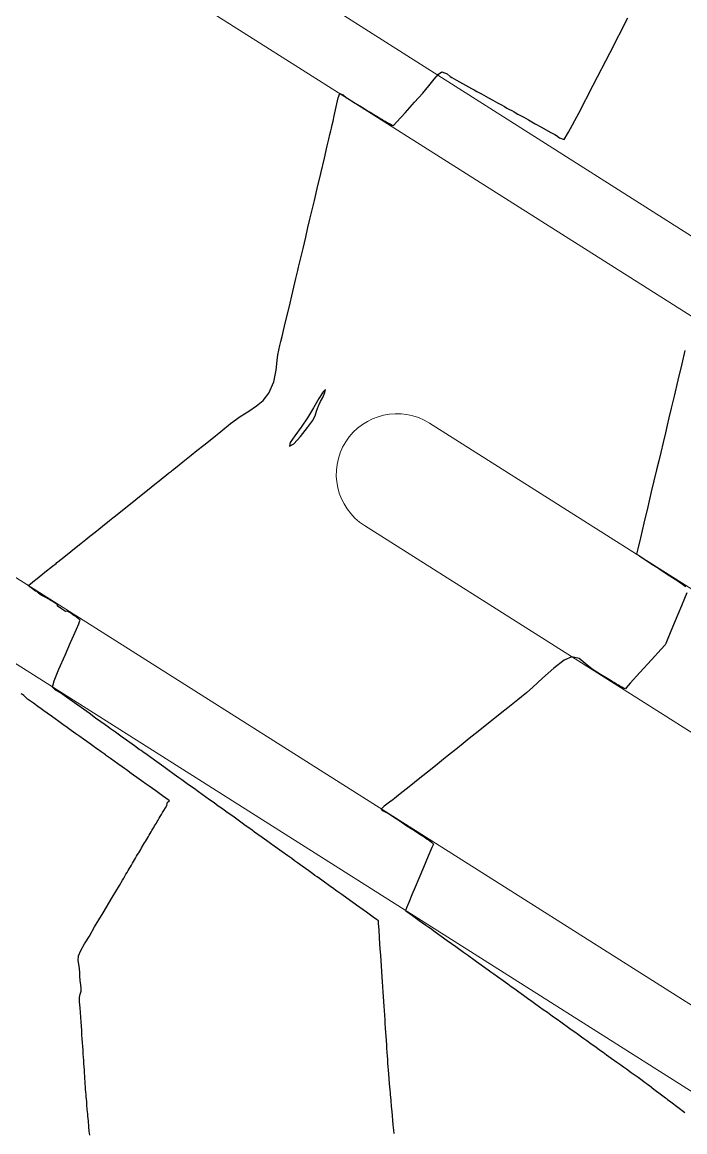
# Model space of a CAD drawing. Header units: millimetres. Extents: x 340454 to 342791, y 6993867 to 6995092.
# Drawn here: x 341179.49 to 341206.79, y 6994483.67 to 6994529.4 of the extents above; entities that cross this region are included whole.
import ezdxf

# ---------------------------------------------------------------- set-up
doc = ezdxf.new("R2010")
doc.units = ezdxf.units.MM
doc.header["$LTSCALE"] = 10
for name, color, linetype in [('T-HM-CURVA_INTERMEDIARIA', 45, 'Continuous'), ('URB-Calçadas', 2, 'Continuous'), ('URB-Quadras', 3, 'Continuous')]:
    doc.layers.add(name, color=color, linetype=linetype)

msp = doc.modelspace()

# ---------------------------------------------------------------- linework, layer by layer
at = {"layer": 'T-HM-CURVA_INTERMEDIARIA', "color": 45, "linetype": 'Continuous', "lineweight": -3, "flags": 128}
for points, elevation in [([(341194.814, 6994483.608), (341194.802, 6994483.742), (341194.781, 6994483.961), (341194.765, 6994484.143), (341194.748, 6994484.329), (341194.73, 6994484.518), (341194.712, 6994484.713), (341194.689, 6994484.967), (341194.675, 6994485.115), (341194.67, 6994485.189), (341194.665, 6994485.262), (341194.652, 6994485.405), (341194.628, 6994485.657), (341194.609, 6994485.86), (341194.59, 6994486.07), (341194.578, 6994486.221), (341194.57, 6994486.346), (341194.559, 6994486.503), (341194.548, 6994486.662), (341194.539, 6994486.794), (341194.528, 6994486.959), (341194.517, 6994487.126), (341194.508, 6994487.265), (341194.496, 6994487.44), (341194.484, 6994487.616), (341194.474, 6994487.762), (341194.462, 6994487.946), (341194.45, 6994488.132), (341194.439, 6994488.287), (341194.426, 6994488.481), (341194.413, 6994488.677), (341194.402, 6994488.841), (341194.388, 6994489.047), (341194.374, 6994489.255), (341194.362, 6994489.428), (341194.348, 6994489.646), (341194.333, 6994489.867), (341194.321, 6994490.051), (341194.305, 6994490.282), (341194.289, 6994490.516), (341194.276, 6994490.713), (341194.26, 6994490.959), (341194.243, 6994491.211), (341194.228, 6994491.423), (341194.211, 6994491.679), (341194.192, 6994491.991), (341194.175, 6994492.252), (341194.165, 6994492.367), (341194.125, 6994492.398), (341194.082, 6994492.427), (341193.951, 6994492.521), (341193.673, 6994492.72), (341193.396, 6994492.919), (341193.268, 6994493.011), (341193.204, 6994493.057), (341193.012, 6994493.194), (341192.657, 6994493.448), (341192.454, 6994493.595), (341192.393, 6994493.638), (341192.332, 6994493.682), (341192.154, 6994493.81), (341191.837, 6994494.037), (341191.64, 6994494.178), (341191.551, 6994494.242), (341191.462, 6994494.306), (341191.294, 6994494.427), (341191.019, 6994494.624), (341190.826, 6994494.762), (341190.709, 6994494.846), (341190.593, 6994494.93), (341190.431, 6994495.046), (341190.2, 6994495.212), (341190.012, 6994495.346), (341189.868, 6994495.45), (341189.724, 6994495.553), (341189.568, 6994495.665), (341189.38, 6994495.8), (341189.198, 6994495.93), (341189.064, 6994496.026), (341188.958, 6994496.102), (341188.824, 6994496.198), (341188.68, 6994496.302), (341188.548, 6994496.396), (341188.384, 6994496.514), (341188.216, 6994496.634), (341188.079, 6994496.733), (341187.934, 6994496.837), (341187.804, 6994496.93), (341187.7, 6994497.004), (341187.57, 6994497.098), (341187.394, 6994497.224), (341187.211, 6994497.356), (341187.054, 6994497.468), (341186.905, 6994497.575), (341186.756, 6994497.682), (341186.57, 6994497.815), (341186.345, 6994497.977), (341186.183, 6994498.093), (341186.063, 6994498.179), (341185.942, 6994498.266), (341185.752, 6994498.402), (341185.486, 6994498.593), (341185.319, 6994498.713), (341185.224, 6994498.781), (341185.129, 6994498.849), (341184.937, 6994498.987), (341184.636, 6994499.203), (341184.461, 6994499.328), (341184.388, 6994499.381), (341184.315, 6994499.433), (341184.12, 6994499.573), (341183.791, 6994499.809), (341183.607, 6994499.941), (341183.554, 6994499.979), (341183.501, 6994500.017), (341183.33, 6994500.139), (341183.172, 6994500.253), (341183.13, 6994500.283), (341183.064, 6994500.331), (341182.909, 6994500.442), (341182.724, 6994500.574), (341182.514, 6994500.725), (341182.243, 6994500.919), (341181.912, 6994501.156), (341181.65, 6994501.345), (341181.412, 6994501.516), (341181.214, 6994501.658), (341181.07, 6994501.761), (341180.861, 6994501.87), (341180.734, 6994502.002), (341180.802, 6994502.253), (341181, 6994502.741), (341181.253, 6994503.317), (341181.485, 6994503.832), (341181.621, 6994504.137), (341181.728, 6994504.393), (341181.817, 6994504.608), (341181.856, 6994504.7), (341181.876, 6994504.754), (341181.806, 6994504.818), (341181.734, 6994504.873), (341181.692, 6994504.903), (341181.65, 6994504.933), (341181.579, 6994504.982), (341181.515, 6994505.026), (341181.452, 6994505.069), (341181.391, 6994505.106), (341181.338, 6994505.133), (341181.273, 6994505.108), (341181.101, 6994505.227), (341180.933, 6994505.346), (341180.955, 6994505.392), (341180.889, 6994505.434), (341180.794, 6994505.493), (341180.701, 6994505.551), (341180.59, 6994505.619), (341180.436, 6994505.701), (341180.329, 6994505.757), (341180.276, 6994505.787), (341180.218, 6994505.829), (341180.158, 6994505.874), (341180.095, 6994505.932), (341180.034, 6994505.95), (341179.916, 6994506.043), (341179.797, 6994506.137), (341179.737, 6994506.183), (341179.81, 6994506.243), (341179.932, 6994506.339), (341180.106, 6994506.478), (341180.427, 6994506.735), (341180.738, 6994506.984), (341180.882, 6994507.099), (341180.922, 6994507.131), (341180.963, 6994507.163), (341181.077, 6994507.255), (341181.338, 6994507.464), (341181.646, 6994507.71), (341181.902, 6994507.915), (341182.112, 6994508.083), (341182.279, 6994508.217), (341182.49, 6994508.386), (341182.796, 6994508.63), (341183.09, 6994508.866), (341183.225, 6994508.974), (341183.28, 6994509.018), (341183.402, 6994509.115), (341183.684, 6994509.341), (341184.021, 6994509.611), (341184.317, 6994509.847), (341184.655, 6994510.118), (341184.954, 6994510.358), (341185.134, 6994510.502), (341185.3, 6994510.634), (341185.413, 6994510.725), (341185.519, 6994510.81), (341185.593, 6994510.869), (341185.635, 6994510.903), (341185.678, 6994510.937), (341185.808, 6994511.041), (341186.101, 6994511.276), (341186.452, 6994511.556), (341186.685, 6994511.743), (341186.971, 6994511.972), (341187.302, 6994512.236), (341187.672, 6994512.533), (341188.076, 6994512.856), (341188.472, 6994513.146), (341188.826, 6994513.374), (341189.138, 6994513.583), (341189.411, 6994513.815), (341189.647, 6994514.113), (341189.853, 6994514.578), (341189.955, 6994515.053), (341189.996, 6994515.452), (341190.02, 6994515.689), (341190.065, 6994515.879), (341190.11, 6994516.07), (341190.152, 6994516.246), (341190.2, 6994516.447), (341190.258, 6994516.695), (341190.342, 6994517.046), (341190.483, 6994517.642), (341190.639, 6994518.3), (341190.765, 6994518.833), (341190.818, 6994519.059), (341190.831, 6994519.112), (341190.844, 6994519.165), (341190.876, 6994519.301), (341190.954, 6994519.632), (341191.059, 6994520.074), (341191.171, 6994520.546), (341191.265, 6994520.945), (341191.344, 6994521.276), (341191.425, 6994521.618), (341191.526, 6994522.047), (341191.645, 6994522.547), (341191.792, 6994523.168), (341191.94, 6994523.793), (341192.061, 6994524.303), (341192.127, 6994524.58), (341192.17, 6994524.764), (341192.206, 6994524.915), (341192.234, 6994525.036), (341192.267, 6994525.175), (341192.3, 6994525.314), (341192.344, 6994525.534), (341192.419, 6994525.917), (341192.504, 6994526.286), (341192.573, 6994526.463), (341192.72, 6994526.399), (341192.838, 6994526.299), (341192.909, 6994526.255), (341192.979, 6994526.212), (341193.06, 6994526.162), (341193.212, 6994526.068), (341193.395, 6994525.955), (341193.585, 6994525.838), (341193.749, 6994525.737), (341193.83, 6994525.687), (341193.89, 6994525.65), (341193.949, 6994525.614), (341194.072, 6994525.538), (341194.182, 6994525.47), (341194.242, 6994525.433), (341194.303, 6994525.396), (341194.379, 6994525.351), (341194.443, 6994525.313), (341194.521, 6994525.269), (341194.605, 6994525.222), (341194.659, 6994525.194), (341194.739, 6994525.155), (341194.791, 6994525.141), (341194.931, 6994525.296), (341195.262, 6994525.665), (341195.657, 6994526.107), (341195.991, 6994526.48), (341196.242, 6994526.776), (341196.464, 6994527.052), (341196.647, 6994527.26), (341196.778, 6994527.351), (341197.002, 6994527.264), (341197.128, 6994527.157), (341197.188, 6994527.124), (341197.385, 6994527.015), (341197.76, 6994526.807), (341198.004, 6994526.672), (341198.115, 6994526.61), (341198.227, 6994526.548), (341198.417, 6994526.443), (341198.701, 6994526.285), (341198.88, 6994526.186), (341198.979, 6994526.131), (341199.078, 6994526.076), (341199.215, 6994526), (341199.357, 6994525.921), (341199.464, 6994525.862), (341199.564, 6994525.806), (341199.66, 6994525.753), (341199.756, 6994525.7), (341199.909, 6994525.615), (341200.157, 6994525.478), (341200.352, 6994525.37), (341200.492, 6994525.292), (341200.632, 6994525.214), (341200.891, 6994525.071), (341201.248, 6994524.873), (341201.433, 6994524.77), (341201.508, 6994524.729), (341201.625, 6994524.63), (341201.814, 6994524.559), (341201.994, 6994524.861), (341202.418, 6994525.655), (341203.015, 6994526.8), (341203.714, 6994528.154), (341204.447, 6994529.578)], 697), ([(341206.793, 6994515.865), (341206.664, 6994515.321), (341206.505, 6994514.649), (341206.349, 6994513.992), (341206.23, 6994513.491), (341206.136, 6994513.095), (341206.063, 6994512.787), (341205.99, 6994512.479), (341205.897, 6994512.083), (341205.799, 6994511.671), (341205.716, 6994511.322), (341205.63, 6994510.958), (341205.522, 6994510.503), (341205.412, 6994510.039), (341205.266, 6994509.421), (341205.108, 6994508.755), (341204.964, 6994508.147), (341204.859, 6994507.703), (341204.818, 6994507.53), (341204.805, 6994507.477), (341204.918, 6994507.403), (341205.15, 6994507.253), (341205.347, 6994507.125), (341205.497, 6994507.028), (341205.634, 6994506.939), (341205.765, 6994506.854), (341205.896, 6994506.769), (341206.07, 6994506.656), (341206.282, 6994506.518), (341206.391, 6994506.448), (341206.472, 6994506.394), (341206.515, 6994506.366), (341206.565, 6994506.332), (341206.62, 6994506.296), (341206.692, 6994506.246), (341206.771, 6994506.189), (341206.839, 6994506.139)], 696), ([(341206.88, 6994505.889), (341206.779, 6994505.645), (341206.657, 6994505.354), (341206.506, 6994504.99), (341206.289, 6994504.467), (341206.094, 6994503.997), (341206.008, 6994503.791), (341205.978, 6994503.743), (341205.811, 6994503.558), (341205.414, 6994503.119), (341204.942, 6994502.596), (341204.545, 6994502.158), (341204.378, 6994501.973), (341204.343, 6994501.931), (341204.271, 6994501.957), (341204.202, 6994501.992), (341204.158, 6994502.016), (341204.109, 6994502.042), (341204.055, 6994502.073), (341203.997, 6994502.106), (341203.929, 6994502.146), (341203.862, 6994502.186), (341203.806, 6994502.22), (341203.751, 6994502.254), (341203.617, 6994502.336), (341203.323, 6994502.517), (341202.972, 6994502.734), (341202.68, 6994502.968), (341202.432, 6994503.175), (341202.131, 6994503.252), (341201.825, 6994503.109), (341201.395, 6994502.777), (341200.933, 6994502.369), (341200.528, 6994501.995), (341200.272, 6994501.765), (341200.069, 6994501.602), (341199.907, 6994501.473), (341199.704, 6994501.31), (341199.497, 6994501.144), (341199.253, 6994500.949), (341198.967, 6994500.72), (341198.635, 6994500.455), (341198.271, 6994500.164), (341197.91, 6994499.875), (341197.579, 6994499.61), (341197.306, 6994499.391), (341197.053, 6994499.188), (341196.852, 6994499.028), (341196.599, 6994498.825), (341196.306, 6994498.591), (341195.879, 6994498.249), (341195.428, 6994497.889), (341195.068, 6994497.6), (341194.908, 6994497.472), (341194.835, 6994497.414), (341194.762, 6994497.356), (341194.622, 6994497.256), (341194.401, 6994497.09), (341194.286, 6994496.975), (341194.368, 6994496.903), (341194.504, 6994496.834), (341194.619, 6994496.759), (341194.748, 6994496.675), (341194.892, 6994496.582), (341195.105, 6994496.443), (341195.343, 6994496.289), (341195.582, 6994496.134), (341195.782, 6994496.004), (341195.872, 6994495.945), (341195.919, 6994495.915), (341195.959, 6994495.888), (341196.013, 6994495.852), (341196.055, 6994495.824), (341196.101, 6994495.793), (341196.178, 6994495.739), (341196.226, 6994495.706), (341196.273, 6994495.672), (341196.35, 6994495.614), (341196.397, 6994495.575), (341196.431, 6994495.533), (341196.371, 6994495.389), (341196.22, 6994495.031), (341196.025, 6994494.568), (341195.831, 6994494.109), (341195.685, 6994493.76), (341195.545, 6994493.433), (341195.414, 6994493.128), (341195.317, 6994492.898), (341195.283, 6994492.793), (341195.347, 6994492.738), (341195.43, 6994492.688), (341195.572, 6994492.587), (341195.848, 6994492.388), (341196.119, 6994492.194), (341196.244, 6994492.104), (341196.308, 6994492.059), (341196.5, 6994491.921), (341196.855, 6994491.666), (341197.058, 6994491.52), (341197.117, 6994491.478), (341197.176, 6994491.436), (341197.356, 6994491.307), (341197.675, 6994491.078), (341197.872, 6994490.936), (341197.959, 6994490.874), (341198.046, 6994490.812), (341198.214, 6994490.691), (341198.492, 6994490.491), (341198.686, 6994490.352), (341198.801, 6994490.27), (341198.916, 6994490.188), (341199.077, 6994490.072), (341199.311, 6994489.904), (341199.5, 6994489.769), (341199.643, 6994489.666), (341199.787, 6994489.563), (341199.946, 6994489.448), (341200.138, 6994489.311), (341200.314, 6994489.185), (341200.486, 6994489.061), (341200.659, 6994488.937), (341200.809, 6994488.83), (341200.961, 6994488.721), (341201.128, 6994488.601), (341201.273, 6994488.497), (341201.387, 6994488.415), (341201.532, 6994488.311), (341201.678, 6994488.206), (341201.795, 6994488.122), (341201.942, 6994488.017), (341202.108, 6994487.897), (341202.257, 6994487.791), (341202.406, 6994487.684), (341202.531, 6994487.594), (341202.631, 6994487.523), (341202.756, 6994487.433), (341202.932, 6994487.306), (341203.122, 6994487.17), (341203.281, 6994487.056), (341203.425, 6994486.953), (341203.57, 6994486.849), (341203.76, 6994486.713), (341203.995, 6994486.544), (341204.156, 6994486.428), (341204.27, 6994486.347), (341204.383, 6994486.265), (341204.579, 6994486.125), (341204.863, 6994485.921), (341205.032, 6994485.8), (341205.119, 6994485.738), (341205.197, 6994485.681), (341205.267, 6994485.629), (341205.335, 6994485.576), (341205.518, 6994485.437), (341205.827, 6994485.203), (341205.996, 6994485.074), (341206.038, 6994485.042), (341206.08, 6994485.01), (341206.219, 6994484.905), (341206.508, 6994484.685), (341206.795, 6994484.466)], 696), ([(341182.269, 6994483.531), (341182.253, 6994483.702), (341182.237, 6994483.873), (341182.23, 6994483.958), (341182.222, 6994484.044), (341182.214, 6994484.132), (341182.205, 6994484.222), (341182.197, 6994484.314), (341182.188, 6994484.409), (341182.179, 6994484.504), (341182.17, 6994484.603), (341182.158, 6994484.767), (341182.147, 6994484.928), (341182.138, 6994485.023), (341182.129, 6994485.118), (341182.12, 6994485.216), (341182.111, 6994485.317), (341182.103, 6994485.42), (341182.096, 6994485.526), (341182.089, 6994485.634), (341182.081, 6994485.746), (341182.074, 6994485.859), (341182.066, 6994485.978), (341182.058, 6994486.097), (341182.049, 6994486.222), (341182.041, 6994486.347), (341182.032, 6994486.48), (341182.023, 6994486.612), (341182.014, 6994486.752), (341182.004, 6994486.892), (341181.994, 6994487.041), (341181.984, 6994487.189), (341181.974, 6994487.348), (341181.963, 6994487.505), (341181.952, 6994487.674), (341181.94, 6994487.843), (341181.928, 6994488.021), (341181.916, 6994488.203), (341181.903, 6994488.392), (341181.89, 6994488.586), (341181.877, 6994488.789), (341181.855, 6994489.034), (341181.848, 6994489.214), (341181.882, 6994489.341), (341181.916, 6994489.468), (341181.914, 6994489.58), (341181.9, 6994489.731), (341181.882, 6994489.916), (341181.87, 6994490.082), (341181.859, 6994490.223), (341181.846, 6994490.399), (341181.818, 6994490.581), (341181.793, 6994490.737), (341181.807, 6994490.921), (341181.899, 6994491.151), (341182.058, 6994491.418), (341182.255, 6994491.743), (341182.474, 6994492.118), (341182.819, 6994492.7), (341183.192, 6994493.326), (341183.493, 6994493.83), (341183.625, 6994494.05), (341183.672, 6994494.13), (341183.718, 6994494.208), (341183.764, 6994494.286), (341183.81, 6994494.362), (341183.855, 6994494.439), (341183.9, 6994494.515), (341183.945, 6994494.59), (341183.989, 6994494.664), (341184.033, 6994494.738), (341184.076, 6994494.811), (341184.119, 6994494.884), (341184.162, 6994494.955), (341184.204, 6994495.027), (341184.246, 6994495.098), (341184.288, 6994495.168), (341184.329, 6994495.237), (341184.37, 6994495.306), (341184.41, 6994495.375), (341184.451, 6994495.443), (341184.491, 6994495.51), (341184.53, 6994495.577), (341184.57, 6994495.643), (341184.609, 6994495.709), (341184.647, 6994495.774), (341184.686, 6994495.839), (341184.724, 6994495.903), (341184.762, 6994495.966), (341184.799, 6994496.03), (341184.836, 6994496.092), (341184.873, 6994496.154), (341184.91, 6994496.216), (341184.946, 6994496.277), (341184.982, 6994496.338), (341185.018, 6994496.398), (341185.055, 6994496.462), (341185.088, 6994496.517), (341185.137, 6994496.599), (341185.176, 6994496.665), (341185.225, 6994496.748), (341185.274, 6994496.829), (341185.327, 6994496.919), (341185.393, 6994497.028), (341185.446, 6994497.121), (341185.464, 6994497.193), (341185.48, 6994497.256), (341185.56, 6994497.311), (341185.498, 6994497.359), (341185.408, 6994497.421), (341185.267, 6994497.522), (341184.992, 6994497.719), (341184.722, 6994497.912), (341184.594, 6994498.004), (341184.546, 6994498.039), (341184.498, 6994498.073), (341184.315, 6994498.204), (341183.983, 6994498.443), (341183.78, 6994498.588), (341183.697, 6994498.648), (341183.613, 6994498.708), (341183.429, 6994498.84), (341183.131, 6994499.054), (341182.966, 6994499.172), (341182.915, 6994499.209), (341182.864, 6994499.245), (341182.737, 6994499.336), (341182.598, 6994499.436), (341182.528, 6994499.486), (341182.458, 6994499.537), (341182.34, 6994499.621), (341182.152, 6994499.756), (341182.008, 6994499.859), (341181.865, 6994499.962), (341181.705, 6994500.077), (341181.513, 6994500.214), (341181.338, 6994500.34), (341181.169, 6994500.461), (341180.999, 6994500.583), (341180.847, 6994500.692), (341180.69, 6994500.805), (341180.524, 6994500.924), (341180.386, 6994501.023), (341180.276, 6994501.102), (341180.138, 6994501.201), (341179.955, 6994501.332), (341179.79, 6994501.45), (341179.71, 6994501.508), (341179.663, 6994501.55), (341179.62, 6994501.589), (341179.554, 6994501.655), (341179.502, 6994501.691), (341179.446, 6994501.728)], 698)]:
    msp.add_lwpolyline(points, dxfattribs=dict(at, elevation=elevation))
at = {"layer": 'T-HM-CURVA_INTERMEDIARIA', "color": 45, "linetype": 'Continuous', "lineweight": -3, "elevation": 697, "flags": 128}
msp.add_lwpolyline([(341191.704, 6994513.589), (341191.728, 6994513.645), (341191.783, 6994513.762), (341191.87, 6994513.938), (341191.965, 6994514.139), (341191.986, 6994514.268), (341191.892, 6994514.172), (341191.717, 6994513.891), (341191.492, 6994513.506), (341191.246, 6994513.1), (341190.978, 6994512.71), (341190.716, 6994512.35), (341190.534, 6994512.074), (341190.507, 6994511.932), (341190.675, 6994512.027), (341190.957, 6994512.331), (341191.249, 6994512.695), (341191.448, 6994512.973), (341191.558, 6994513.181), (341191.622, 6994513.363), (341191.704, 6994513.589)], close=True, dxfattribs=at)
at = {"layer": 'URB-Calçadas', "lineweight": 0}
for points in [[(341462.148, 6994583.263), (341455.773, 6994517.546, -0.469604), (341447.481, 6994511.319), (341447.481, 6994511.319), (341323.425, 6994526.082, 2.505871), (341322.711, 6994515.09), (341446.721, 6994500.318, -0.457908), (341453.358, 6994492.643), (341448.538, 6994442.956, -0.398793), (341439.073, 6994435.65), (341439.073, 6994435.65, -0.034561), (341322.289, 6994451.995, -0.062194), (341256.159, 6994486.217), (341063.331, 6994608.261), (340993.59, 6994654.346), (340972.95, 6994673.775), (340891.463, 6994782.889, -0.419832), (340892.118, 6994787.121), (340913.215, 6994802.257)], [(341193.594, 6994508.655, 0.000002), (341193.594, 6994508.655), (341193.594, 6994508.655)], [(341441.654, 6994371.995), (341444.66, 6994402.979, 0.46787), (341437.751, 6994411.684, -0.035154), (341315.643, 6994428.871, -0.063206), (341242.951, 6994466.174), (341178.172, 6994507.173, 0.461785), (341170.805, 6994503.841), (341170.805, 6994503.841, -0.013468), (341146.66, 6994409.011), (341128.051, 6994349.417)]]:
    msp.add_lwpolyline(points, format="xyb", dxfattribs=at)
msp.add_lwpolyline([(341318.269, 6994438.025, 0.031219), (341425.453, 6994422.161, 0.41065), (341428.152, 6994424.411, 0.417747), (341425.982, 6994427.134, -0.031148), (341319.653, 6994442.842, -0.062611), (341250.929, 6994478.284), (341196.268, 6994512.88, 1), (341193.594, 6994508.655), (341248.177, 6994474.108, 0.062822)], format="xyb", close=True, dxfattribs=at)
at = {"layer": 'URB-Quadras', "color": 252, "lineweight": 0}
msp.add_lwpolyline([(341276.393, 6994476.591), (341065.356, 6994610.518), (340995.459, 6994656.707), (340975.197, 6994675.78), (340893.866, 6994784.684), (340914.818, 6994799.715), (340904.459, 6994816.141)], dxfattribs=at)
msp.add_lwpolyline([(341341.7, 6994420.675), (341326.214, 6994423.446), (341308.272, 6994428.427, -0.058415), (341239.899, 6994464.554), (341176.124, 6994504.919, 0.423784), (341173.238, 6994503.263, -0.01347), (341149.055, 6994408.292, 0.002331), (341130.471, 6994348.78)], format="xyb", dxfattribs=at)

doc.saveas('drawing.dxf')
